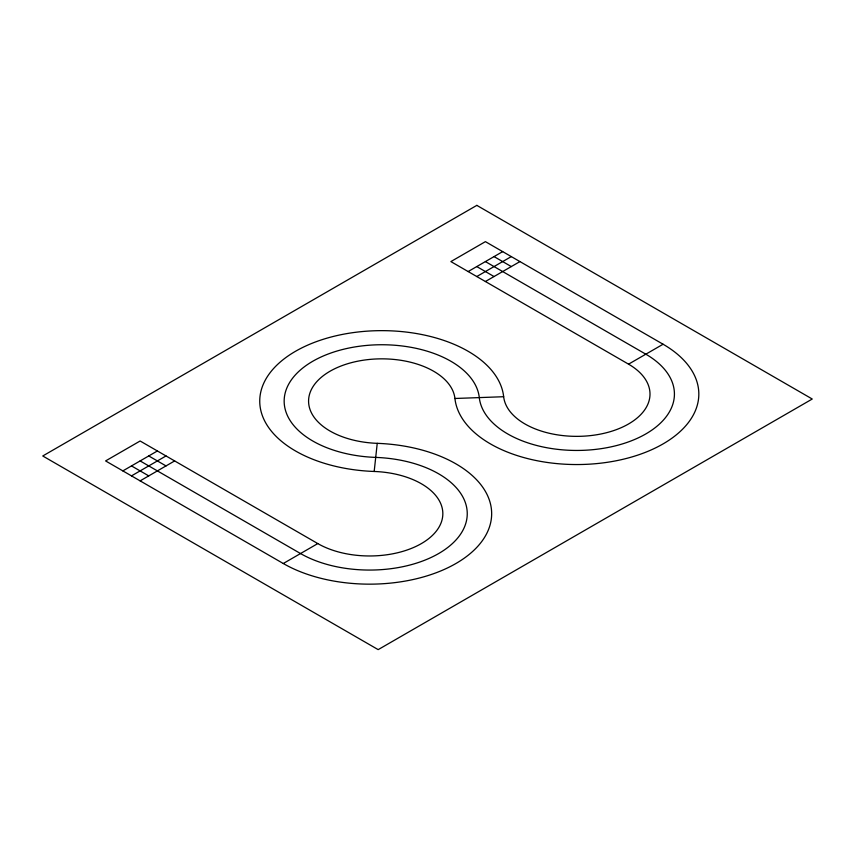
<?xml version="1.0" encoding="UTF-8"?>
<svg xmlns="http://www.w3.org/2000/svg" width="855" height="855" viewBox="0 0 855 855"><rect width="100%" height="100%" fill="white"/><g stroke="black" fill="none" stroke-linecap="round" stroke-linejoin="round"><path stroke-width="1.28" d="M317.793 543.577L140.124 440.998L105.593 460.93L283.272 563.509L317.793 543.577A73.241 42.29 0 0 0 436.349 531.073A73.241 42.29 0 0 0 374.18 471.468L377.237 443.339A73.241 42.29 0 0 1 308.591 400.247A73.241 42.29 0 0 1 380.293 358.854A73.241 42.29 0 0 1 454.924 398.483A122.073 70.484 0 0 0 626.993 458.301A122.073 70.484 0 0 0 663.085 344.234L485.405 241.644L450.884 261.587L628.553 364.166L663.085 344.234M122.853 470.902L157.384 450.97M468.145 271.548L502.676 251.616M131.488 475.882L166.02 455.95M476.78 276.539L511.301 256.596M140.124 480.873L174.644 460.93M485.405 281.519L519.936 261.587M454.924 398.483L503.659 396.72A73.241 42.29 0 0 0 606.9 432.609A73.241 42.29 0 0 0 628.553 364.166M494.04 256.596L511.301 266.568M485.405 261.587L645.824 354.194A97.662 56.387 0 0 1 616.947 445.455A97.662 56.387 0 0 1 479.292 397.596A97.662 56.387 0 0 0 379.78 344.757A97.662 56.387 0 0 0 284.181 399.948A97.662 56.387 0 0 0 375.708 457.404A97.662 56.387 0 0 1 458.601 536.876A97.662 56.387 0 0 1 300.533 553.548L140.124 460.93M476.78 266.568L494.04 276.539M148.749 455.95L166.02 465.922M131.488 465.922L148.749 475.882M377.237 443.339A122.073 70.484 0 0 1 480.852 542.679A122.073 70.484 0 0 1 283.272 563.509M374.18 471.468A122.073 70.484 0 0 1 259.77 399.659A122.073 70.484 0 0 1 379.278 330.661A122.073 70.484 0 0 1 503.659 396.72M476.823 205.371L42.75 455.982L378.177 649.629L812.25 399.018L476.823 205.371"/></g></svg>
